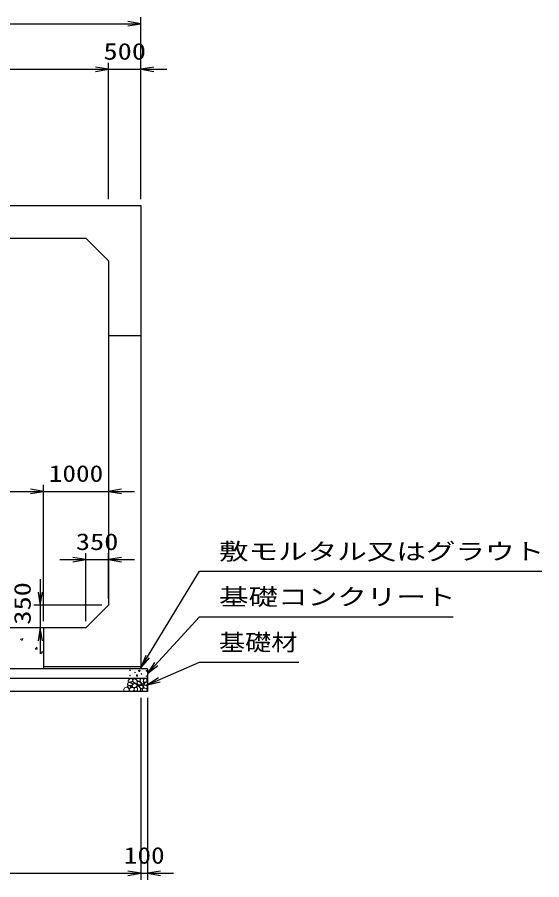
# Model space of a CAD drawing. Units: millimetres at full size. Extents: x 0 to 84100, y 0 to 59400.
# Drawn here: x 44646 to 52718, y 29020 to 42300 of the extents above; entities that cross this region are included whole.
import ezdxf
from ezdxf.enums import TextEntityAlignment as Align

# ---------------------------------------------------------------- set-up
doc = ezdxf.new("R2010")
doc.units = ezdxf.units.MM
for name, color, linetype, lineweight in [('D-DCR-HCHn', 4, 'Continuous', 9), ('D-STR-DIM', 7, 'Continuous', 25), ('D-STR-STRn', 1, 'Continuous', 25), ('D-STR-TXT', 7, 'Continuous', 25)]:
    doc.layers.add(name, color=color, linetype=linetype, lineweight=lineweight)
doc.styles.add('ＭＳ ゴシック', font='')
doc.styles.get('ＭＳ ゴシック').set_extended_font_data('MS Gothic')

# ---------------------------------------------------------------- blocks, each defined once
blk = doc.blocks.new('open_arrow')
at = {"color": 0, "linetype": 'Continuous', "lineweight": -2}
blk.add_lwpolyline([(7.5, 1.25), (0, 0), (7.5, -1.25)], dxfattribs=at)

msp = doc.modelspace()

# ---------------------------------------------------------------- linework, layer by layer
at = {"layer": 'D-DCR-HCHn'}
for p, q in [((44696.364, 32723.39), (44731.934, 32737.044)), ((44696.395, 32723.316), (44721.664, 32706.272)), ((44721.695, 32706.288), (44731.996, 32736.986)), ((44920.452, 32570.884), (44950.816, 32568.228)), ((44920.5, 32570.912), (44944.991, 32600.099)), ((44951.042, 32567.936), (44945.169, 32599.779)), ((44999.594, 32518.859), (45035.163, 32532.513)), ((44999.624, 32518.786), (45024.893, 32501.742)), ((45024.924, 32501.758), (45035.224, 32532.456))]:
    msp.add_line(p, q, dxfattribs=at)
for points in [[(46372.403, 31970.331), (46382.105, 31975.079), (46389.11, 31983.822), (46389.281, 31995.084), (46385.058, 32005.627), (46369.811, 32007.625), (46354.946, 32008.018), (46340.519, 32002.512), (46338.151, 31993.273), (46350.46, 31982.195), (46365.445, 31973.15)], [(46356.628, 32011.832), (46351.312, 32016.874), (46344.524, 32025.68), (46342.855, 32033.275), (46346.856, 32047.685), (46360.912, 32058.67), (46381.093, 32057.89), (46408.302, 32043.001), (46417.914, 32030.757), (46414.848, 32016.784), (46405.222, 32010.04), (46396.401, 32009.145), (46382.637, 32009.524), (46369.192, 32011.002)], [(46417.988, 32079.601), (46424.036, 32085.086), (46425.103, 32090.792), (46421.586, 32103.305), (46411.29, 32117.61), (46388.996, 32116.105), (46367.429, 32105.811), (46352.805, 32085.597), (46354.979, 32072.456), (46361.98, 32065.716), (46373.231, 32063.215), (46389.489, 32067.483), (46410.711, 32074.481)], [(46400.029, 31985.265), (46395.817, 31988.446), (46392.314, 31993.505), (46392.19, 32000.431), (46396.586, 32006.067), (46404.231, 32007.977), (46410.644, 32006.179), (46412.296, 32000.442), (46413.104, 31994.835), (46412.119, 31987.456), (46406.025, 31984.127)], [(46445.202, 32045.711), (46443.546, 32039.566), (46437.989, 32035.193), (46425.81, 32033.302), (46414.695, 32039.802), (46404.408, 32049.138), (46395.142, 32057.333), (46395.365, 32063.462), (46401.264, 32068.875), (46415.797, 32070.356), (46428.53, 32064.383), (46437.989, 32055.165), (46442.719, 32050.556)], [(46436.797, 31979.532), (46472.171, 31986.129), (46487.218, 31998.266), (46491.97, 32017.263), (46477.287, 32031.629), (46448.677, 32039.69), (46427.03, 32026.761), (46413.039, 32009.347), (46416.998, 31991.67)], [(46476.553, 32036.214), (46489.311, 32040.569), (46490.575, 32068.678), (46477.488, 32097.359), (46460.552, 32113.536), (46428.597, 32107.032), (46425.867, 32071.913), (46436.184, 32059.876), (46464.261, 32044.301)], [(46541.015, 32058.431), (46552.573, 32030.693), (46543.327, 32019.136), (46515.589, 32019.136), (46504.032, 32023.759), (46492.475, 32039.939), (46492.475, 32053.808), (46504.032, 32072.299), (46517.901, 32074.611)], [(46506.815, 32000.551), (46496.114, 32009.112), (46500.394, 32015.533), (46515.376, 32015.533), (46521.796, 32013.393), (46526.077, 32004.832), (46519.656, 31998.411)], [(46538.918, 31977.009), (46528.217, 32002.692), (46536.778, 32013.393), (46562.461, 32013.393), (46573.162, 32009.112), (46583.863, 31994.131), (46583.863, 31981.289), (46573.162, 31964.167), (46560.321, 31962.027)], [(46580.31, 32113.906), (46587.244, 32093.102), (46584.933, 32069.988), (46601.113, 32044.562), (46580.31, 32033.005), (46557.195, 32044.562), (46543.327, 32063.053), (46538.704, 32093.102), (46543.327, 32109.283), (46557.195, 32116.217)], [(46575.687, 32033.005), (46587.244, 32023.759), (46582.621, 32016.824), (46566.441, 32016.824), (46559.507, 32019.136), (46554.884, 32028.382), (46561.818, 32035.316)], [(46598.845, 31977.009), (46581.723, 32002.692), (46583.863, 32009.112), (46607.406, 32015.533), (46628.808, 32013.393), (46643.79, 32000.551), (46645.93, 31985.57), (46643.79, 31970.588), (46626.668, 31966.308)], [(46598.802, 32111.594), (46619.605, 32116.217), (46638.096, 32106.971), (46640.408, 32086.168), (46635.785, 32069.988), (46612.67, 32063.053), (46596.49, 32063.053), (46589.556, 32074.611), (46589.556, 32100.037)], [(46642.719, 32053.808), (46649.654, 32033.005), (46640.408, 32019.136), (46617.293, 32016.824), (46601.512, 32023.599), (46608.048, 32039.939), (46603.425, 32049.185), (46612.67, 32058.431), (46626.539, 32063.053)], [(46340.028, 31922.493), (46355.163, 31924.274), (46365.134, 31929.787), (46369.165, 31942.722), (46369.055, 31954.963), (46359.828, 31971.678), (46341.758, 31982.822), (46314.269, 31978.403), (46292.547, 31970.334), (46287.357, 31946.125), (46291.97, 31928.257), (46313.116, 31922.877)], [(46437.648, 31973.637), (46422.694, 31982.556), (46396.56, 31982.292), (46375.07, 31963.525), (46371.357, 31934.899), (46385.147, 31924.245), (46421.902, 31921.871), (46438.269, 31931.633), (46442.828, 31954.06)], [(46485.412, 31927.783), (46466.15, 31923.503), (46449.028, 31932.064), (46446.888, 31951.326), (46449.032, 31974.878), (46472.571, 31982.327), (46487.553, 31978.603), (46493.973, 31962.027), (46493.973, 31938.484)], [(46502.534, 31925.643), (46496.114, 31944.905), (46498.254, 31966.308), (46483.272, 31989.85), (46502.534, 32000.551), (46523.937, 31989.85), (46536.778, 31972.728), (46541.059, 31944.905), (46536.778, 31929.924), (46523.937, 31923.503)], [(46543.199, 31929.924), (46543.199, 31955.606), (46553.9, 31962.027), (46564.601, 31955.606), (46566.741, 31940.625), (46564.601, 31927.783), (46549.619, 31923.503)], [(46590.284, 31923.503), (46575.302, 31929.924), (46571.022, 31951.326), (46579.583, 31966.308), (46594.565, 31970.588), (46613.827, 31968.448), (46635.229, 31959.887), (46645.93, 31947.045), (46645.93, 31932.064), (46639.51, 31923.503), (46613.827, 31925.643)]]:
    msp.add_lwpolyline(points, close=True, dxfattribs=at)
msp.add_lwpolyline([(46506.568, 32118.547), (46523.907, 32116.446), (46535.742, 32108.701), (46535.374, 32089.819), (46529.486, 32076.087), (46514.975, 32076.185), (46494.893, 32079.153), (46485.201, 32093.689), (46475.918, 32103.492), (46473.116, 32114.345), (46485.901, 32118.547), (46506.918, 32118.547)], dxfattribs=at)
for centre, radius in [((46381.091, 32164.955), 4.5), ((46382.803, 32245.221), 4.5), ((46458.437, 32212.459), 4.5), ((46490.004, 32164.955), 11.25), ((46524.996, 32236.145), 11.25), ((46556.563, 32188.641), 4.5), ((46632.197, 32155.879), 4.5), ((46633.909, 32236.145), 4.5)]:
    msp.add_circle(centre, radius, dxfattribs=at)
at = {"layer": 'D-STR-DIM'}
for p, q in [((46550, 39500), (46550, 42300)), ((37550, 42200), (46550, 42200)), ((46050, 39500), (46050, 41600)), ((46050, 39500), (46050, 41600)), ((46550, 39500), (46550, 41600)), ((38050, 41500), (46050, 41500)), ((45650, 41500), (46950, 41500)), ((45050, 33000), (45050, 35100)), ((45050, 33000), (45050, 35100)), ((39050, 35000), (45050, 35000)), ((44650, 35000), (46450, 35000)), ((45700, 33000), (45700, 34050)), ((46050, 33350), (46050, 34050)), ((45300, 33950), (46450, 33950)), ((45000, 33650), (45000, 32500)), ((45950, 33250), (44900, 33250)), ((45600, 32900), (44900, 32900)), ((46550, 31820), (46550, 29020)), ((46550, 31820), (46550, 29020)), ((46650, 31820), (46650, 29020)), ((37550, 29120), (46550, 29120)), ((46150, 29120), (47050, 29120))]:
    msp.add_line(p, q, dxfattribs=at)
at = {"layer": 'D-STR-STRn'}
for p, q in [((37550, 39400), (46550, 39400)), ((46550, 39400), (46550, 32300)), ((38400, 38900), (45700, 38900)), ((45700, 38900), (46050, 38550)), ((46050, 38550), (46050, 33250)), ((46050, 37400), (46550, 37400)), ((46050, 33250), (45700, 32900)), ((45700, 32900), (38400, 32900)), ((45050, 32900), (45050, 32270)), ((46550, 32300), (45050, 32300)), ((46550, 32300), (46550, 32270)), ((46650, 32270), (37450, 32270)), ((46650, 32270), (46650, 31920)), ((46650, 32120), (37450, 32120)), ((46650, 31920), (37450, 31920))]:
    msp.add_line(p, q, dxfattribs=at)
at = {"layer": 'D-STR-TXT'}
for points in [[(46550, 32285), (47450, 33770), (47650, 33770), (52717.513, 33770)], [(46650, 32195), (47450, 33070), (47650, 33070), (51353.046, 33070)], [(46650, 32020), (47450, 32370), (47650, 32370), (48979.442, 32370)]]:
    msp.add_lwpolyline(points, dxfattribs=at)

# ---------------------------------------------------------------- block references
at = {"layer": 'D-STR-DIM', "xscale": 26.7, "yscale": 26.7}
for p, rotation in [((46550, 42200), 180), ((46050, 41500), 180), ((46050, 41500), 180), ((45050, 35000), 180), ((45050, 35000), 180), ((45700, 33950), 180), ((45000, 33250), 90), ((45000, 32900), 270), ((46550, 29120), 180), ((46550, 29120), 180)]:
    msp.add_blockref('open_arrow', p, dxfattribs=dict(at, rotation=rotation))
for p in [(46550, 41500), (46050, 35000), (46050, 33950), (46650, 29120)]:
    msp.add_blockref('open_arrow', p, dxfattribs=at)
at = {"layer": 'D-STR-TXT', "xscale": 26.7, "yscale": 26.7}
for p, rotation in [((46550, 32285), 58.8), ((46650, 32195), 47.6), ((46650, 32020), 23.6)]:
    msp.add_blockref('open_arrow', p, dxfattribs=dict(at, rotation=rotation))

# ---------------------------------------------------------------- texts
at = {"layer": 'D-STR-DIM', "style": 'ＭＳ ゴシック'}
for s, width, p in [('500', 1.25, (46300, 41775)), ('1000', 1.2, (45550, 35275)), ('350', 1.25, (45875, 34225)), ('100', 1.2, (46600, 29395))]:
    msp.add_text(s, height=256.6, dxfattribs=dict(at, width=width)).set_placement(p, align=Align.MIDDLE_CENTER)
at = {"layer": 'D-STR-DIM', "style": 'ＭＳ ゴシック', "width": 1.25}
msp.add_text('350', height=256.6, rotation=90, dxfattribs=at).set_placement((44725, 33275), align=Align.MIDDLE_CENTER)
at = {"layer": 'D-STR-TXT', "style": 'ＭＳ ゴシック'}
for s, width, p in [('敷モルタル又はグラウト', 1.3, (47750, 33870)), ('基礎コンクリート', 1.3, (47750, 33170)), ('基礎材', 1.15, (47750, 32470))]:
    msp.add_text(s, height=256.6, dxfattribs=dict(at, width=width)).set_placement(p, align=Align.BOTTOM_LEFT)

doc.saveas('drawing.dxf')
